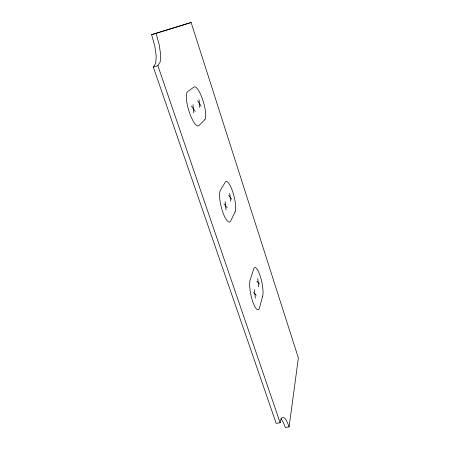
<?xml version="1.0" encoding="UTF-8"?>
<svg xmlns="http://www.w3.org/2000/svg" width="450" height="450" viewBox="0 0 450 450"><rect width="100%" height="100%" fill="white"/><g stroke="black" fill="none" stroke-linecap="round" stroke-linejoin="round"><path stroke-width="0.67" d="M289.097 426.915L298.384 357.969L191.132 22.5L151.616 34.667L154.766 45.945L156.206 55.98L155.728 63.405L153.338 67.101L276.171 423.354L280.136 422.736A25.942 5.946 81.1 0 1 289.097 426.915L285.3 427.5A25.898 6.069 81.2 0 0 280.806 418.832M153.338 67.101L157.877 65.655L160.206 61.971L160.639 54.551L159.176 44.499L156.026 33.199M191.132 22.5L151.616 34.667M253.496 292.551L256.23 295.251M256.916 281.284L259.509 284.017M223.954 203.754L227.194 207.697M228.623 195.249L231.683 199.159M191.436 105.998L195.261 111.437M197.589 100.873L201.195 106.172M157.877 65.655L280.136 422.736M257.732 278.589L258.711 286.751M254.374 289.659L255.369 298.187M229.736 193.224L230.591 201.234M225.157 201.566L226.013 209.936M199.058 99.658L199.755 107.449M193.022 104.676L193.703 112.821M262.659 296.173L259.498 307.828A16.138 3.994 78 0 1 252.613 301.258A16.138 3.994 78 0 1 250.178 279.776L253.716 268.942A15.547 3.724 77.8 0 1 260.162 275.923A15.547 3.724 77.8 0 1 262.659 296.173M235.018 212.001L230.659 221.012A16.836 4.404 75.9 0 1 222.497 211.281A16.836 4.404 75.9 0 1 220.427 190.221L225.236 182.205A16.223 4.084 75.8 0 1 232.824 192.088A16.223 4.084 75.8 0 1 235.018 212.001M204.733 119.779L198.956 125.573A18.011 4.764 73.4 0 1 189.281 112.05A18.011 4.764 73.4 0 1 187.672 91.614L193.989 87.047A17.336 4.399 73.5 0 1 202.911 100.367A17.336 4.399 73.5 0 1 204.733 119.779"/></g></svg>
